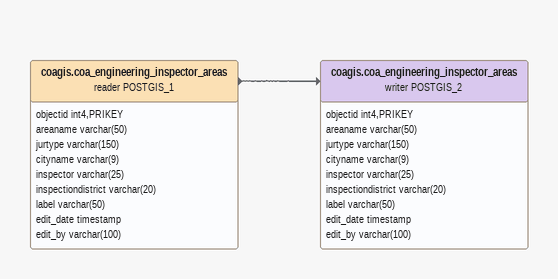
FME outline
coagis.coa_engineering_inspector_areas (reader POSTGIS_1)
    attributes: objectid int4,PRIKEY, areaname varchar(50), jurtype varchar(150), cityname varchar(9), inspector varchar(25), inspectiondistrict varchar(20), label varchar(50), edit_date timestamp, edit_by varchar(100)
    -> coagis.coa_engineering_inspector_areas (writer POSTGIS_2)
coagis.coa_engineering_inspector_areas (writer POSTGIS_2)
    attributes: objectid int4,PRIKEY, areaname varchar(50), jurtype varchar(150), cityname varchar(9), inspector varchar(25), inspectiondistrict varchar(20), label varchar(50), edit_date timestamp, edit_by varchar(100)
